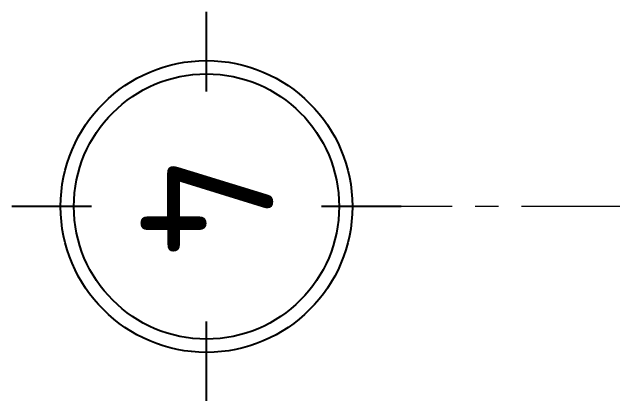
# Model space of a CAD drawing. Header units: inches. Extents: x 236662 to 497023, y -248575 to 81795.
# Drawn here: x 412561 to 413209, y -215183 to -214763 of the extents above; entities that cross this region are included whole.
import ezdxf
from ezdxf.enums import TextEntityAlignment as Align

# ---------------------------------------------------------------- set-up
doc = ezdxf.new("R2010")
doc.units = ezdxf.units.IN
doc.header["$LTSCALE"] = 10
doc.header["$MEASUREMENT"] = 0
doc.linetypes.add('CENTER', pattern=[2, 1.25, -0.25, 0.25, -0.25])
for name, color, linetype in [('01. HP_TEXT', 9, 'Continuous'), ('07. HP_KY HIEU', 43, 'Continuous'), ('TEXT', 2, 'Continuous')]:
    doc.layers.add(name, color=color, linetype=linetype)
doc.layers.add('05. HP_TRUC', color=251, linetype='CENTER', lineweight=5)
doc.styles.add('ISOCP50', font='isocpeur.ttf')

# ---------------------------------------------------------------- blocks, each defined once
blk = doc.blocks.new('grid test1')
at = {"ltscale": 20}
for p, q in [((0, 440), (0, 260)), ((-260, 0), (-440, 0)), ((440, 0), (260, 0)), ((0, -260), (0, -440))]:
    blk.add_line(p, q, dxfattribs=at)
at = {"color": 251, "ltscale": 20, "true_color": 0x636466}
for radius in [330, 300]:
    blk.add_circle((0, 0), radius, dxfattribs=at)
at = {"layer": '01. HP_TEXT', "color": 2, "ltscale": 20, "true_color": 0xf1eb1f, "style": 'ISOCP50'}
blk.add_attdef('GRID', text='', height=300, dxfattribs=at).set_placement((-36.9, 0.3), align=Align.MIDDLE_CENTER)

msp = doc.modelspace()

# ---------------------------------------------------------------- linework, layer by layer
at = {"layer": '05. HP_TRUC', "ltscale": 10}
msp.add_line((416636.49, -214973.05), (412981.26, -214973.05), dxfattribs=at)

# ---------------------------------------------------------------- block references
at = {"layer": '07. HP_KY HIEU', "ltscale": 20}
ref = msp.add_blockref('grid test1', (412771.05, -214973.05), dxfattribs=dict(at, xscale=0.477750000078231, yscale=0.477750000078231, zscale=0.477750000078231, rotation=270))
ref.add_attrib('GRID', '4', dxfattribs={"layer": 'TEXT', "ltscale": 20, "height": 143.32, "rotation": 270, "style": 'ISOCP50'}).set_placement((412771.05, -214973.05), align=Align.MIDDLE_CENTER)

doc.saveas('drawing.dxf')
